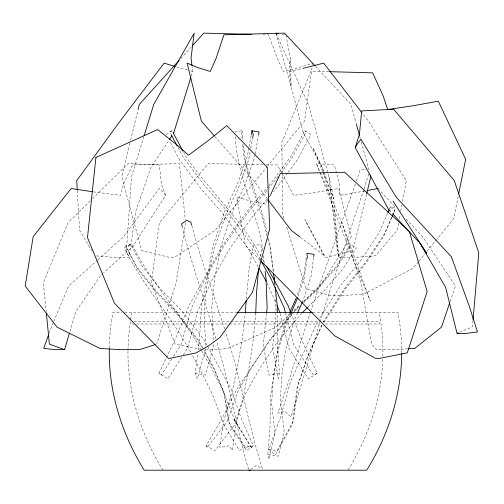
<?xml version="1.0" encoding="UTF-8"?>
<svg xmlns="http://www.w3.org/2000/svg" width="504" height="504" viewBox="0 0 504 504"><rect width="100%" height="100%" fill="white"/><g stroke="black" fill="none" stroke-linecap="round" stroke-linejoin="round"><path stroke-width="0.38" stroke-dasharray="2.52 1.89" d="M109.311 348.106L109.57 339.154L110.817 325.754L112.934 312.404L121.855 312.404M127.978 351.086L127.934 352.579C128.06 394.122 141.164 435.009 162.931 470.201M127.997 350.343L128.318 339.154L130.391 320.563M382.725 359.295C381.578 398.557 368.462 436.886 347.968 470.201M382.832 356.309C383.292 341.599 381.805 326.876 379.222 312.404M323.839 171.688L322.245 167.297L303.389 133.138L291.117 86.474L289.479 71.448L290.266 58.01L285.932 34.782L281.314 34.014M246.28 298.929L249.322 267.013L253.273 245.631L259.781 244.591L262.124 247.798L259.963 260.839M290.947 313.349L287.116 321.728L277.698 351.483L273.269 378.599L271.637 403.112L275.001 433.856L268.815 459.251L267.851 454.501L270.024 427.027L270.289 398.488L277.899 348.037L287.085 318.358L289.598 312.789M473.004 320.538L472.469 326.762L459.138 332.483M275.883 312.776L272.525 348.264L278.485 378.869L279.342 373.143L277.358 340.043L277.288 313.469M255.73 313.034L252.895 342.789L248.629 369.904L243.823 394.418L235.607 425.162L232.432 450.557L229.137 445.807L219.788 447.464L223.448 422.182L232.149 391.564L237.403 367.088L242.153 340.156L245.221 313.664M266.572 313.167L263.264 344.673L268.846 375.134L279.342 373.143M234.902 131.966L242.103 130.712L241.649 134.574L242.241 139.904M205.657 349.014L197.329 378.869L195.212 373.143L197.757 353.128M198.148 350.047L199.42 340.043L201.543 305.651L213.343 244.875L225.584 209.116L237.132 184.792L247.319 156.536L248.957 147.42M313.614 257.38L311.239 275.707L302.747 301.26M306.186 257.878L303.899 274.718L297.152 295.237M311.989 67.775L304.466 121.206L267.586 166.062M312.423 64.682L312.644 63.132L298.418 67.738L283.317 71.448L277.2 58.01L268.519 34.782L263.057 34.644M306.904 259.56L304.277 277.975L298.11 296.339M96.422 255.919L113.343 257.323L129.055 257.261L135.79 211.214L150.998 167.297L168.934 140.225M130.511 319.82L131.683 312.404M185.611 222.743L176.098 282.788L156.687 344.131M255.081 154.697L254.545 157.727L244.509 185.913L233.1 210.181L221.042 245.851L214.717 278.303L211.623 307.786L213.683 342.323M255.213 153.94L258.407 135.752M249.096 146.664L251.282 134.511M398.519 223.354L397.265 230.221L375.505 255.793L355.774 257.323L338.675 257.261L337.264 250.639L328.986 176.734L308.385 104.391L276.249 33.831M399.351 218.774L400.05 214.956M400.743 211.138L401.858 205.034M402.557 201.216L406.319 180.608L368.474 121.206L362.281 113.173M250.041 152.082L248.497 160.455L238.153 188.779L226.46 213.179L214.017 249.026L207.346 281.692L203.988 311.233L205.865 348.264M250.746 148.277L252.712 137.624M458.218 196.302L453.726 218.673L436.874 239.243M129.881 143.224L121.729 176.734L141.725 250.639L169.149 257.261L173.798 257.323L176.885 255.793L215.258 230.221L267.082 166.667M130.618 140.181L137.838 110.483M366.553 194.254L352.844 250.639L326.775 257.261L324.784 257.323L304.92 219.668L324.677 255.793L324.784 257.323M69.886 331.638L75.883 311.409L101.128 274.957L102.885 273.382M143.892 136.458L131.487 176.734L126.447 250.639L129.055 257.261M191.293 75.965L192.686 71.448L192.049 66.219M320.45 320.494L300.875 386.329L290.896 416.928L284.791 411.201L277.798 413.198L288.282 382.738L299.502 345.845L310.048 313.412M363.819 189.643L331.059 287.085L320.683 319.75M364.052 188.906L368.953 173.376M355.364 184.01L319.933 283.916L311.283 309.727M356.341 181.068L360.02 170.024L364.959 168.777L366.017 169.741M450.198 301.449L455.44 286.007L422.623 236.704L405.065 217.766M49.159 333.037L53.392 322.125M322.138 325.149L307.213 357.815L297.139 387.356L292.288 424.387L275.386 454.992L268.783 449.266L280.841 416.165L290.493 381.774L317.848 320.998M53.695 321.407L68.727 286.007L97.31 260.303M387.538 213.293L379.172 232.659L360.429 260.914L340.742 285.239L319.549 318.352M389.397 208.99L390.323 206.842L395.59 208.089L393.737 212.379M391.57 217.388L384.457 233.85L365.74 262.036L346.065 286.303L323.209 321.974M391.917 217.174L383.538 236.578L364.77 264.909L345.057 289.302L323.385 323.19M394.09 212.14L394.708 210.703L390.323 206.842M297.631 312.77L294.758 319.246L285.787 348.85L281.749 375.782L280.426 400.252L284.155 430.876L278.34 456.158L267.851 454.501M321.917 324.796L308.372 354.425L298.305 383.909L293.498 420.802L276.646 451.256L268.783 449.266M171.814 358.93L161.255 375.134L158.93 373.143L174.907 340.043L189.006 305.651L222.869 244.875L248.692 209.116L268.286 186.568M288.149 172.418L296.951 160.455L310.823 134.574L304.788 130.712L290.808 156.536L268.802 185.976M267.674 200.157L265.52 204.095L250.664 201.02L236.704 197.19L245.423 245.398L260.341 260.354M269.47 196.875L270.188 195.565M294.607 311.737L270.175 340.156L251.83 367.088L237.913 391.564L226.794 422.182L207.213 447.464L206.079 445.807L222.125 418.333L236.489 389.794L270.157 339.343L293.404 312.039M181.635 357.38L167.876 378.869L158.93 373.143M183.305 354.778L187.475 348.264L197.681 311.233L211.201 281.692L229.421 249.026L255.081 213.179L268.928 197.114M92.478 198.645L128.205 163.586L159.371 164.966L161.482 184.25L165.621 195.401L132.716 246.601L103.471 272.859M308.001 307.018L322.314 292.786L342.657 269.281L356.46 247.798L350.356 244.591L336.433 266.024L315.932 289.472L303.188 302.028M173.508 356.341L181.112 344.673L191.577 307.786L205.361 278.303L223.801 245.851L249.77 210.181L266.874 190.651M287.69 173.048L273.546 191.759M278.05 176.52L268.947 188.282M280.867 172.759L292.112 157.727L306.193 131.966L304.788 130.712M418.534 261.633L413.085 268.286L364.424 293.851L346.79 295.382L329.855 295.325L305.865 288.704L286.102 225.244M419.032 261.022L424.979 253.764M426.964 251.345L436.376 239.847M301.946 313.034L276.866 342.789L258.791 369.904L245.19 394.418L234.366 425.162L215.095 450.557L206.079 445.807M293.914 311.447L299.307 305.846M269.438 196.516L270.465 195.325M180.722 58.615L191.722 46.444M90.241 200.838L67.914 222.743L43.357 282.788L46.192 311.516M295.621 310.552L299.527 306.741M303.433 302.929L316.26 290.405L336.899 267.013L350.941 245.631L350.356 244.591M290.947 313.28L275.984 327.184L227.764 348.403L215.548 349.675L204.561 349.631M293.826 310.609L300.157 304.725M303.61 301.512L320.298 286.007L351.288 236.704L338.644 188.496L316.235 192.326L293.637 195.401L281.843 173.231M97.889 259.781L123.556 236.704L159.264 188.496L163.214 192.326L165.621 195.401M250.834 469.545L256.145 465.526L262.288 468.31C248.396 425.193 241.189 380.293 227.235 337.157L225.565 331.909M207.157 345.423L203.78 339.343L180.741 309.67L160.946 289.472L142.084 266.024L130.826 244.591L126.391 247.798L137.668 269.281L156.549 292.786L176.362 313.034L199.427 342.789L203.194 349.568M207.535 346.103L231.38 389.794L241.158 418.333L253.348 445.807L246.67 450.557L229.648 425.162L224.664 394.418L214.477 369.904L203.566 350.242M166.213 134.574L172.066 130.712L172.796 132.073M290.972 312.971L301.619 340.043L317.218 373.143L308.524 378.869L288.88 348.264L279.978 312.745M317.218 373.143L313.469 375.134L293.637 344.673L285.718 313.809M172.066 130.712L169.678 131.966L170.774 133.995M289.479 71.448L302.123 68.582M253.348 445.807L245.574 447.464L228.596 422.182L223.65 391.564L213.463 367.088L204.107 350.255M130.826 244.591L125.622 245.631L136.861 267.013L155.704 290.405L175.48 310.552L198.494 340.156L203.736 349.581M364.946 190.997L339.614 195.401L339.696 184.25L334.253 164.966L316.424 163.586L319.505 171.637M407.931 348.831L394.279 349.675L376.305 349.625L371.631 344.131L360.845 282.788L341.92 222.743L316.424 163.586M124.57 312.404L237.201 312.404M312.795 312.404L397.971 312.404L400.081 325.754L401.329 339.154L401.713 352.579M133.875 321.514L319.731 321.514M322.68 321.514L379.222 321.514L379.222 324.009L325.036 324.009M131.683 324.009L133.875 324.009M136.54 324.009L321.275 324.009M263.176 164.688L208.303 163.586L159.308 222.743L151.383 282.788L175.09 344.131L199.975 349.033M266.307 164.751L277.282 164.966L281.465 172.544M328.885 71.662L310.918 71.184L281.824 142.456L282.272 173.905M93.316 191.86L120.677 195.401L123.448 184.25L132.59 164.966L179.437 163.586L185.289 219.631M195.212 373.143L205.607 375.134L213.822 344.673L213.734 343.104M187.438 70.006L176.179 66.818M190.436 70.831L192.686 71.448M251.307 447.464L233.383 418.333L251.307 447.464L247.483 445.807L239.444 450.557L224.186 425.162L212.43 394.418L200.384 369.904L192.156 354.992M300.39 237.327L324.677 255.793M315.605 66.459L350.979 104.391L356.145 123.228M377.931 188.496L394.96 206.861M214.862 136.502L253.676 180.608L267.87 199.452M92.062 251.08L79.569 230.221L77.257 189.913M201.279 350.255C181.251 313.507 151.257 283.235 132.634 245.631L129.824 244.591L124.331 247.798C142.55 285.944 172.349 316.877 191.785 354.312M201.663 350.929L210.886 367.088L223.373 391.564L235.588 422.182M260.165 259.371L252.573 245.851L226.435 210.181L204.813 185.913L183.544 157.727L178.069 147.559M261.028 256.404C241.366 219.234 209.437 190.972 185.863 156.536L183.683 152.46M262.54 259.119L264.814 263.189M258.155 266.717L248.365 249.026L222.459 213.179L201.008 188.779L179.928 160.455L169.823 141.385M267.063 283.097L275.839 302.791M322.736 171.769L312.997 147.691L322.245 167.297L323.429 171.845M323.033 172.5L333.667 198.765L338.675 257.261L333.667 211.214L323.625 172.601M319.782 172.368L352.838 258.684L370.314 301.077L341.92 222.743M324.104 172.425L333.667 198.765L328.986 176.734M224.614 328.904L198.141 248.277L191.873 225.905M284.01 218.528L282.845 214.792L282.278 174.693M215.781 338.594C205.374 301.43 191.684 265.249 182.561 227.713M275.921 33.119L291.117 86.474L290.266 58.01M248.636 469.375C235.897 427.31 229.421 383.67 216.607 341.592M359.654 136.042L360.272 138.304M361.305 142.071L369.571 172.211M267.051 236.055C260.795 204.756 244.119 176.047 242.67 143.709M267.826 239.11L270.346 249.026L273.256 271.58M267.227 233.465C261.671 203.011 245.511 175.209 243.514 144.018M268.361 238.027L270.062 244.875L273.313 271.228M262.71 250.488L262.168 245.851C256.019 208.429 236.351 174.233 235.299 135.866M263.346 255.893L264.165 262.849M242.103 130.712L243.098 140.106M275.222 294.903L275.297 296.459M275.449 299.571L276.028 311.233"/><path stroke-width="0.76" d="M109.292 348.85C108.429 391.639 121.81 433.963 144.182 470.201L366.723 470.201C388.338 435.217 401.468 394.619 401.688 353.329M255.73 313.034L256.511 292.786L258.565 269.281M246.191 300.478L245.316 312.889M473.073 319.763L478.8 252.857L454.255 180.52L393.611 109.242L361.689 110.905L359.446 134.133L355.257 147.571L388.433 209.261L390.55 211.535M266.654 312.398L267.139 307.786L265.986 278.303L265.167 271.347M313.709 256.612L314.005 254.325L306.81 253.285L307.339 256.492L307.012 258.791M258.539 134.996L259.069 131.966L251.962 130.712L251.282 134.511M252.712 137.624L253.273 134.574L251.962 130.712M458.684 193.983L465.664 159.27L438.322 101.197L412.82 105.802L387.721 109.513L383.21 96.069L372.645 72.841L329.666 71.688M138.027 109.721L139.325 104.391L179.147 60.354M366.736 193.492L370.812 176.734L370.396 175.222M48.642 334.505L43.697 348.403L55.49 349.675L64.55 349.625L69.439 333.138M144.125 135.715L153.77 104.391L194.191 33.119L191.048 58.01L191.961 65.476M173.634 133.138L190.827 77.465M297.618 297.807L291.268 312.656M310.294 312.675L310.792 311.201M449.694 302.917L441.454 327.184L414.754 348.403L408.687 348.781M387.847 212.575L389.088 209.708M392.225 216.449L393.775 212.858M297.631 312.77L302.425 301.978M289.598 312.789L296.188 298.166M270.547 194.909L280.23 173.659L344.667 172.28L409.343 231.437L427.14 291.482L407.308 352.825L379.984 358.319L375.556 358.369L334.738 335.878L260.889 260.908M355.257 147.571L357.355 143.867L360.996 139.255L396.364 197.335L451.338 256.731L469.325 306.35L477.464 331.916L465.885 333.446L457.034 333.383L445.605 287.337L420.166 243.426L392.666 213.816M169.363 139.583L171.921 135.715M192.251 45.864L203.78 33.119L251.357 34.341M302.501 312.486L307.453 307.566M249.064 470.881L250.242 469.986M457.034 333.383L458.432 332.785M155.194 344.61L139.539 349.625L120.55 349.675L99.956 348.403L57.097 327.184L25.2 286.007L33.151 236.704L71.159 188.496L92.553 191.747M302.866 68.412L323.688 63.132L361.803 112.556M367.24 190.556L377.931 188.496M237.397 312.404L312.398 312.404M275.921 33.119L278.233 33.503M174.674 66.358L164.147 63.132L120.04 121.206L76.721 180.608L77.257 189.913M64.55 349.625L49.405 344.131L46.343 313.072M299.767 236.855L291.047 230.221L268.342 200.075M315.069 65.879L284.527 33.119L223.927 34.782L216.235 58.01L210.262 71.448L198.148 67.738L187.097 63.132L201.405 121.206L214.345 135.91M420.166 243.426L426.617 253.405L393.038 201.115M261.299 261.4L270.793 278.303L284.168 307.786L285.522 313.053M266.704 266.578L272.752 277.427M258.911 268.078L266.44 281.692M273.124 278.12L288.099 305.651L290.688 312.241M171.139 134.675L177.345 146.204M173.156 132.754L182.958 151.099M277.093 305.6L279.978 312.745M191.665 225.156L190.833 222.176L186.581 220.349L181.572 223.978L182.366 226.97M356.347 123.984L359.446 135.286M273.559 273.911L274.567 281.692M274.075 277.427L274.938 285.056M275.197 287.343L277.269 305.651L277.288 312.688M95.911 157.431L87.494 237.592L114.427 303.188L168.683 358.59L196.088 352.92L208.436 345.946L219.99 337.403L252.416 292.414L269.709 228.948L267.271 167.359L226.806 125.597L207.881 140.855L188.509 155.226L177.61 145.473L157.632 129.56L95.911 157.431"/></g></svg>
